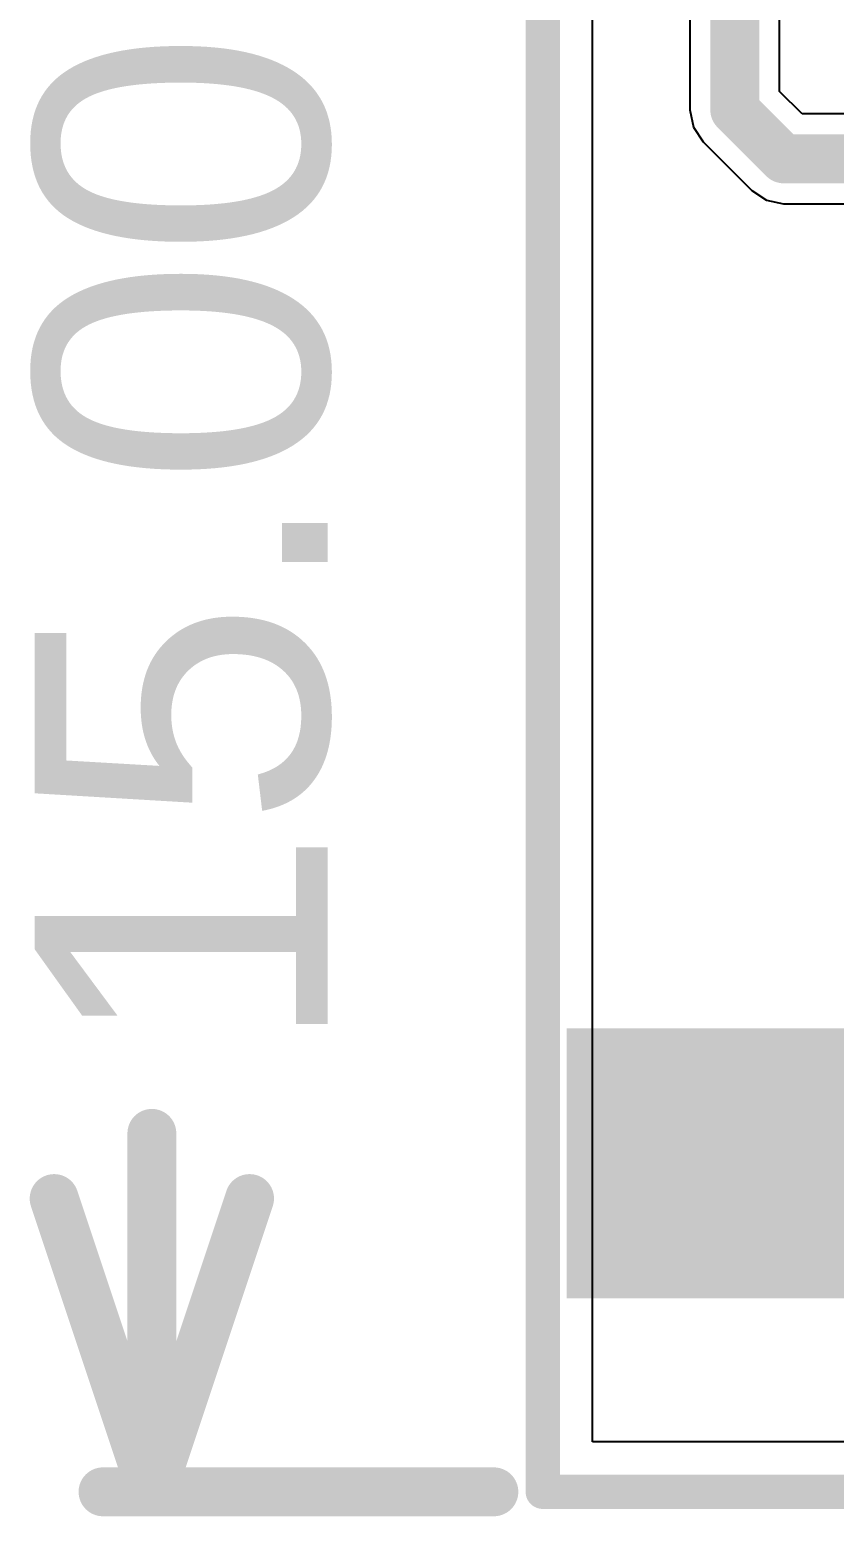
# Model space of a CAD drawing. Header units: millimetres. Extents: x -2.7 to 9.1, y -0.1 to 18.7.
# Drawn here: x -2.67 to 1.52, y -0.13 to 7.6 of the extents above; entities that cross this region are included whole.
import ezdxf

# ---------------------------------------------------------------- set-up
doc = ezdxf.new("R2010")
doc.units = ezdxf.units.MM
for name, color, linetype in [('BottomLayer', 5, 'Continuous'), ('BottomPaste', 16, 'Continuous'), ('BottomSolder', 6, 'Continuous'), ('Mechanical1', 6, 'Continuous'), ('Mechanical2', 216, 'Continuous'), ('TopLayer', 1, 'Continuous')]:
    doc.layers.add(name, color=color, linetype=linetype)
doc.styles.add('Arial', font='', dxfattribs={"height": 0.2})
doc.styles.get('Arial').set_extended_font_data('Arial')

# ---------------------------------------------------------------- blocks, each defined once
blk = doc.blocks.new('SM10B_SRSS_TB_LF__SN__B_4')
at = {"layer": 'BottomLayer'}
blk.add_hatch(color=5, dxfattribs=at).paths.add_polyline_path([(-6.4, 2.8375), (-5.2, 2.8375), (-5.2, 1.0375), (-6.4, 1.0375)])
at = {"layer": 'BottomPaste'}
blk.add_hatch(color=16, dxfattribs=at).paths.add_polyline_path([(-6.4, 2.8375), (-5.2, 2.8375), (-5.2, 1.0375), (-6.4, 1.0375)])
at = {"layer": 'BottomSolder'}
blk.add_hatch(color=6, dxfattribs=at).paths.add_polyline_path([(-6.5016, 2.9391), (-5.0984, 2.9391), (-5.0984, 0.9359), (-6.5016, 0.9359)])

msp = doc.modelspace()

# ---------------------------------------------------------------- linework, layer by layer
at = {"layer": 'BottomLayer'}
for p, q in [((0.259, 0.259), (0.259, 14.741)), ((8.741, 0.259), (0.259, 0.259))]:
    msp.add_line(p, q, dxfattribs=at)
at = {"layer": 'Mechanical1', "const_width": 0.254}
for points in [[(-2.032, 0), (-2.032, 1.8628)], [(-2.54, 1.524), (-2.032, 0)], [(-2.032, 0), (-1.524, 1.524)], [(-2.286, 0), (-0.254, 0)]]:
    msp.add_lwpolyline(points, dxfattribs=at)
at = {"layer": 'Mechanical1', "const_width": 0.127}
for points in [[(-2.0955, 1.8628, 1), (-1.9685, 1.8628, 1)], [(-2.6035, 1.524, 1), (-2.4765, 1.524, 1)], [(-1.5875, 1.524, 1), (-1.4605, 1.524, 1)], [(-2.3495, 0, 1), (-2.2225, 0, 1)], [(-2.0955, 0, 1), (-1.9685, 0, 1)], [(-2.0955, 0, 1), (-1.9685, 0, 1)], [(-2.0955, 0, 1), (-1.9685, 0, 1)], [(-0.3175, 0, 1), (-0.1905, 0, 1)]]:
    msp.add_lwpolyline(points, format="xyb", close=True, dxfattribs=at)
at = {"layer": 'Mechanical2', "const_width": 0.1778}
for points in [[(0, 0), (0, 15)], [(0, 0), (9, 0)]]:
    msp.add_lwpolyline(points, dxfattribs=at)
at = {"layer": 'Mechanical2', "const_width": 0.0889}
msp.add_lwpolyline([(-0.0445, 0, 1), (0.0445, 0, 1)], format="xyb", close=True, dxfattribs=at)
msp.add_lwpolyline([(-0.0445, 0, 1), (0.0445, 0, 1)], format="xyb", close=True, dxfattribs=at)
at = {"layer": 'TopLayer'}
for p, q in [((0.259, 0.259), (0.259, 14.741)), ((0.7651, 10.3426), (0.7651, 7.1806)), ((1.2313, 7.2771), (1.2313, 10.2461)), ((1.3487, 7.1597), (1.2313, 7.2771)), ((0.7651, 7.1806), (0.7829, 7.0914)), ((1.719, 7.1597), (1.3487, 7.1597)), ((0.7829, 7.0914), (0.8334, 7.0158)), ((0.8334, 7.0158), (1.0874, 6.7618)), ((1.0874, 6.7618), (1.163, 6.7113)), ((1.163, 6.7113), (1.2522, 6.6935)), ((1.2522, 6.6935), (1.719, 6.6935)), ((8.741, 0.259), (0.259, 0.259))]:
    msp.add_line(p, q, dxfattribs=at)
at = {"layer": 'TopLayer', "const_width": 0.254}
for points in [[(0.9982, 7.1806), (0.9982, 10.3426)], [(0.9982, 7.1806), (1.2522, 6.9266)], [(1.2522, 6.9266), (1.9888, 6.9266)]]:
    msp.add_lwpolyline(points, dxfattribs=at)
at = {"layer": 'TopLayer', "const_width": 0.127}
for points in [[(0.9347, 7.1806, 1), (1.0617, 7.1806, 1)], [(0.9347, 7.1806, 1), (1.0617, 7.1806, 1)], [(1.1887, 6.9266, 1), (1.3157, 6.9266, 1)], [(1.1887, 6.9266, 1), (1.3157, 6.9266, 1)]]:
    msp.add_lwpolyline(points, format="xyb", close=True, dxfattribs=at)

# ---------------------------------------------------------------- block references
at = {"rotation": 90}
msp.add_blockref('SM10B_SRSS_TB_LF__SN__B_4', (3.0627, 7.5066), dxfattribs=at)

# ---------------------------------------------------------------- texts
at = {"layer": 'Mechanical1', "style": 'Arial'}
msp.add_text('15.00mm', height=1.524, rotation=90, dxfattribs=at).set_placement((-1.1178, 2.2692))

doc.saveas('drawing.dxf')
